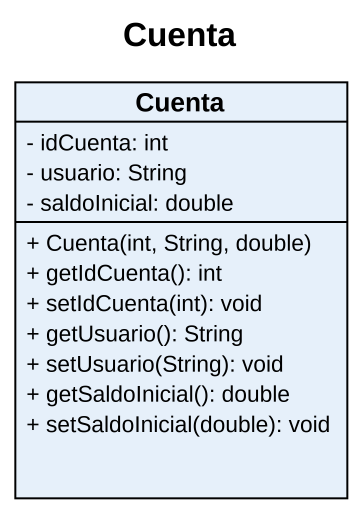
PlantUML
@startuml
title Cuenta
hide circle
hide empty members
skinparam classAttributeIconSize 0
class Cuenta {
  - idCuenta: int
  - usuario: String
  - saldoInicial: double
  + Cuenta(int, String, double)
  + getIdCuenta(): int
  + setIdCuenta(int): void
  + getUsuario(): String
  + setUsuario(String): void
  + getSaldoInicial(): double
  + setSaldoInicial(double): void
}
@enduml
